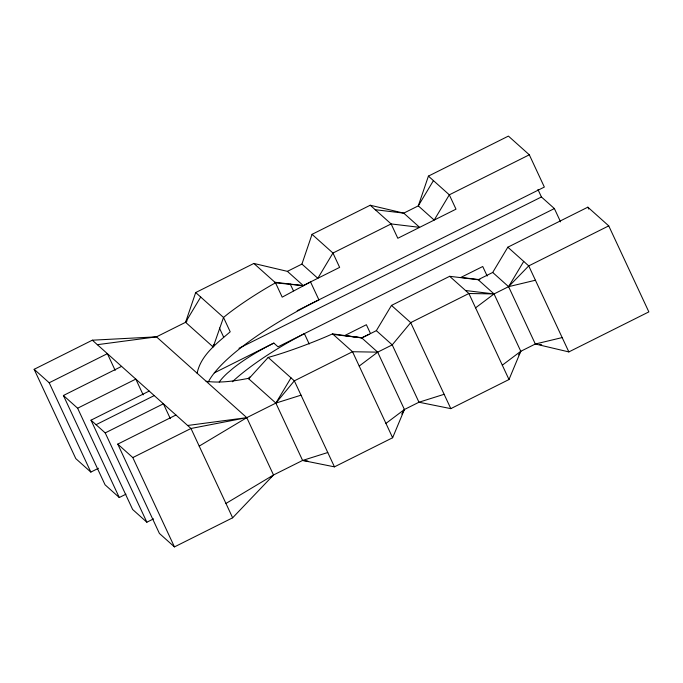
<?xml version="1.0" encoding="UTF-8"?>
<svg xmlns="http://www.w3.org/2000/svg" width="683" height="683" viewBox="0 0 683 683"><rect width="100%" height="100%" fill="white"/><g stroke="black" fill="none" stroke-linecap="round" stroke-linejoin="round"><path stroke-width="1.02" d="M197.139 373.234C200.751 355.177 217.049 343.225 230.205 331.793L223.52 317.458L195.688 292.555L253.871 263.45L287.389 271.356L303.372 285.665L275.514 282.813L270.4 285.69A160.385 40.698 -25 0 0 228.105 313.736L223.52 317.458L213.173 346.99L185.571 322.299L195.688 292.555M301.929 264.082L312.046 234.337L370.229 205.233L403.747 213.139L419.635 227.354L391.128 223.93L332.954 253.043L317.817 278.297L301.929 264.082L287.389 271.356M297.216 310.697L544.351 187.057L529.316 154.802L508.408 136.096L428.412 176.12L418.295 205.865L403.747 213.139L375.249 209.715M225.953 503.456L273.516 474.992L302.603 460.444L334.457 466.856L392.631 437.743L404.421 409.501L418.969 402.227L444.129 394.304M361.794 337.94L376.342 330.666L392.23 344.881L418.969 402.227L450.814 408.639L508.997 379.526L520.788 351.284L535.327 344.01L562.169 337.581M97.345 344.684L156.475 336.847L185.571 322.299L200.7 297.045M212.686 346.563L213.805 344.702L214.3 345.76M248.749 378.826L268.18 357.431L274.822 355.536A160.385 40.698 -25 0 0 326.978 336.326L332.553 333.859L361.691 337.854L369.068 334.303M291.001 377.844L275.864 403.098L246.776 417.654L199.214 446.11M433.432 180.611L418.295 205.865L434.183 220.08L449.312 194.826L529.316 154.802M376.342 330.666L391.479 305.412L449.653 276.308L478.16 279.723L492.708 272.449L507.836 247.195L587.841 207.171L608.741 225.877L648.85 311.892L568.854 351.916L535.327 344.01L508.587 286.664L492.708 272.449M401.724 414.009L404.421 409.501L377.682 352.155L361.691 337.854L333.193 334.431M523.724 261.41L508.587 286.664L494.048 293.938L475.573 307.845M518.628 354.895L520.788 351.284L494.048 293.938L478.16 279.723M175.941 415.016L117.758 444.121L159.404 533.44L174.455 546.904L232.638 517.799L273.516 474.992L246.776 417.654L156.475 336.847L92.333 340.194L34.15 369.307L75.796 458.617L90.848 472.09L98.48 468.273M185.571 322.299L187.099 320.899M271.142 477.127L273.516 474.992M206.112 381.268C220.182 383.291 234.423 381.02 248.262 378.399L249.867 376.965M359.207 366.062L377.682 352.155L392.23 344.881L410.705 322.624L468.888 293.511L494.048 293.938L465.541 290.523M385.946 423.409L404.421 409.501M502.312 365.192L520.788 351.284M208.306 381.951A160.385 40.698 -25 0 1 318.901 299.854L310.543 281.934L282.199 297.148L275.514 282.813L253.871 263.45M34.15 369.307L49.202 382.77L107.385 353.666L115.171 370.365M125.954 494.185L119.277 497.523L105.062 484.81L63.408 395.491L121.591 366.387M303.269 285.571L339.639 267.377L332.954 253.043L312.046 234.337M63.408 395.491L77.623 408.212L135.806 379.099L143.165 394.876M153.538 518.875L146.862 522.213L132.647 509.492L91.001 420.182L149.184 391.069M238.973 348.279L541.423 196.969L554.383 208.563L560.572 221.847M96.047 424.698L154.23 395.585M214.334 372.858L273.84 343.088L278.024 346.827L554.383 208.563M91.001 420.182L105.216 432.902L163.399 403.79L170.323 418.636M344.556 335.635L366.378 324.724L370.391 333.321M117.758 444.121L132.809 457.584L190.984 428.48L246.776 417.654L187.646 425.483M608.741 225.877L528.736 265.9L508.587 286.664L535.421 280.235M301.024 395.175L275.864 403.098L248.262 378.399M377.682 352.155L352.522 351.728L294.339 380.841L275.864 403.098L302.603 460.444L327.772 452.522M479.927 279.706L460.923 277.418L482.736 266.507L487.192 276.06M274.873 282.241L303.372 285.665M535.327 344.01L537.444 344.258M539.553 344.514L541.662 344.77M345.615 335.763L362.502 337.795M302.603 460.444L307.888 461.076M428.412 176.12L449.312 194.826L455.996 209.16L397.813 238.273L391.128 223.93L370.229 205.233M507.836 247.195L528.736 265.9L568.854 351.916M449.653 276.308L468.888 293.511L508.997 379.526M391.479 305.412L410.705 322.624L450.814 408.639M290.215 284.085L293.442 290.83M332.553 333.859L352.522 351.728L392.631 437.743M268.18 357.431L294.339 380.841L334.457 466.856M92.333 340.194L190.984 428.48L232.638 517.799M587.841 207.171L588.72 209.066M537.939 189.481L541.423 196.969M309.22 344.01L304.387 333.637L293.511 339.442A143.934 36.523 -25 0 0 232.331 381.78M219.422 328.028L223.657 337.103M132.809 457.584L174.455 546.904M105.216 432.902L146.862 522.213M77.623 408.212L119.277 497.523M49.202 382.77L90.848 472.09M219.217 382.079A81.772 20.746 -25 0 1 227.311 373.2L233.023 368.325A81.772 20.746 -25 0 1 273.84 343.088"/></g></svg>
